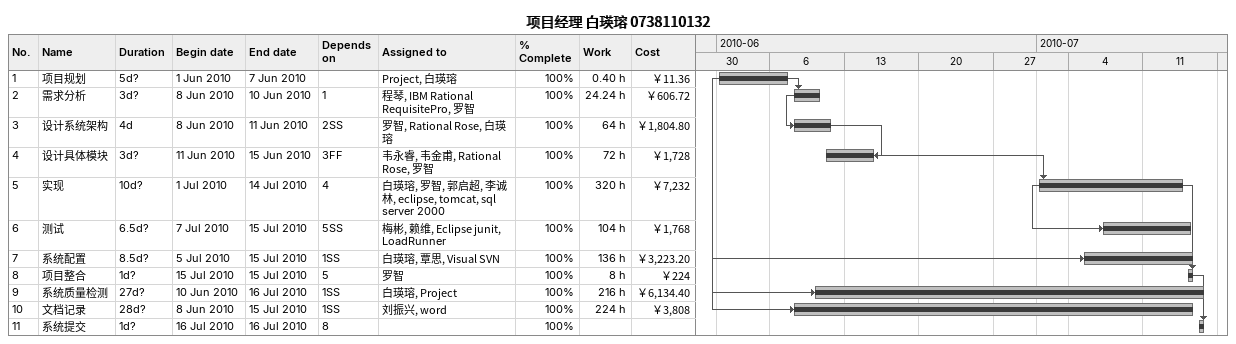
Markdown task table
项目经理 白瑛瑢 0738110132

| ID | Task | Duration | Start | Finish | Predecessors | Resources | % complete | Work (h) | Cost (￥) |
|---|---|---|---|---|---|---|---|---|---|
| 1 | 项目规划 | 5d? | 2010-06-01 | 2010-06-07 |  | Project, 白瑛瑢 | 100 | 0.40 | 11.36 |
| 2 | 需求分析 | 3d? | 2010-06-08 | 2010-06-10 | 1 | 程琴, IBM Rational RequisitePro, 罗智 | 100 | 24.24 | 606.72 |
| 3 | 设计系统架构 | 4d | 2010-06-08 | 2010-06-11 | 2SS | 罗智, Rational Rose, 白瑛瑢 | 100 | 64 | 1804.80 |
| 4 | 设计具体模块 | 3d? | 2010-06-11 | 2010-06-15 | 3FF | 韦永睿, 韦金甫, Rational Rose, 罗智 | 100 | 72 | 1728 |
| 5 | 实现 | 10d? | 2010-07-01 | 2010-07-14 | 4 | 白瑛瑢, 罗智, 郭启超, 李诚林, eclipse, tomcat, sql server 2000 | 100 | 320 | 7232 |
| 6 | 测试 | 6.5d? | 2010-07-07 | 2010-07-15 | 5SS | 梅彬, 赖维, Eclipse junit, LoadRunner | 100 | 104 | 1768 |
| 7 | 系统配置 | 8.5d? | 2010-07-05 | 2010-07-15 | 1SS | 白瑛瑢, 覃思, Visual SVN | 100 | 136 | 3223.20 |
| 8 | 项目整合 | 1d? | 2010-07-15 | 2010-07-15 | 5 | 罗智 | 100 | 8 | 224 |
| 9 | 系统质量检测 | 27d? | 2010-06-10 | 2010-07-16 | 1SS | 白瑛瑢, Project | 100 | 216 | 6134.40 |
| 10 | 文档记录 | 28d? | 2010-06-08 | 2010-07-15 | 1SS | 刘振兴, word | 100 | 224 | 3808 |
| 11 | 系统提交 | 1d? | 2010-07-16 | 2010-07-16 | 8 |  | 100 |  |  |
